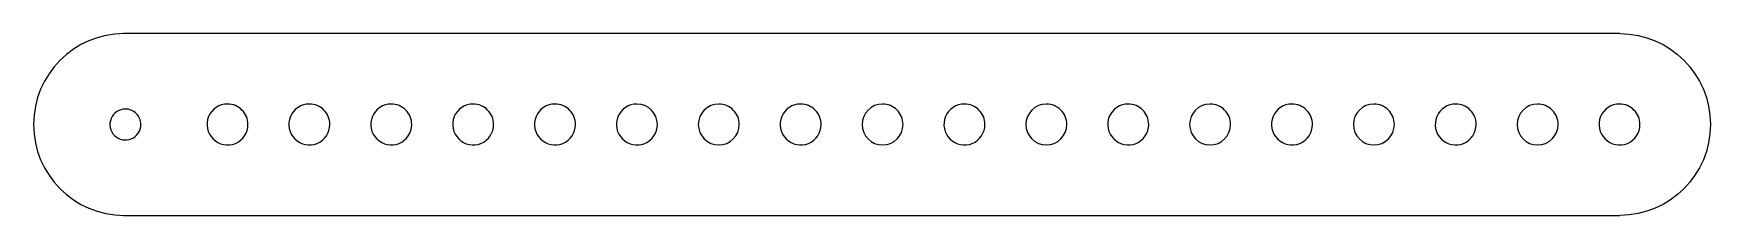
# Model space of a CAD drawing. Header units: millimetres. Extents: x 67 to 231, y 98 to 116.
import ezdxf

# ---------------------------------------------------------------- set-up
doc = ezdxf.new("R2010")
doc.units = ezdxf.units.MM
doc.layers.add('Layer_1', color=7, linetype='CONTINUOUS')

msp = doc.modelspace()

# ---------------------------------------------------------------- linework, layer by layer
at = {"layer": 'Layer_1', "color": 7}
for points in [[(222.35271, 116.229023), (76.155532, 116.229023)], [(76.155532, 98.45215), (222.35271, 98.45215)]]:
    msp.add_lwpolyline(points, dxfattribs=at)
for points in [[(76.341568, 108.853886)], [(86.321238, 109.342843)], [(94.321231, 109.342843)], [(102.321231, 109.342843)], [(110.321231, 109.342843)], [(118.321231, 109.342843)], [(126.321241, 109.342843)], [(134.321241, 109.342843)], [(142.321241, 109.342843)], [(150.321241, 109.342843)], [(158.321241, 109.342843)], [(166.321241, 109.342843)], [(174.321241, 109.342843)], [(182.321241, 109.342843)], [(190.321241, 109.342843)], [(198.321241, 109.342843)], [(206.321241, 109.342843)], [(214.321241, 109.342843)], [(222.321241, 109.342843)], [(67.3701, 107.34166)], [(231.20814, 107.34167)]]:
    msp.add_lwpolyline(points, close=True, dxfattribs=at)
for points in [[(76.22535, 116.228497), (71.329639, 116.211064), (67.370101, 112.237402), (67.3701, 107.34166)], [(222.35289, 116.228506), (227.248601, 116.211073), (231.208138, 112.237412), (231.20814, 107.34167)], [(76.341568, 108.853886), (75.729934, 108.853886), (75.178525, 108.485447), (74.944462, 107.92037)], [(77.410866, 108.410968), (77.127271, 108.694564), (76.742633, 108.853886), (76.341568, 108.853886)], [(77.853784, 107.34167), (77.853784, 107.742735), (77.694462, 108.127373), (77.410866, 108.410968)], [(86.321238, 109.342843), (85.511851, 109.342843), (84.782161, 108.855281), (84.472422, 108.107504)], [(87.73626, 108.756722), (87.360973, 109.132009), (86.851974, 109.342843), (86.321238, 109.342843)], [(88.322382, 107.3417), (88.322382, 107.872436), (88.111547, 108.381435), (87.73626, 108.756722)], [(94.321231, 109.342843), (93.511844, 109.342843), (92.782154, 108.855281), (92.472415, 108.107504)], [(95.736253, 108.756722), (95.360966, 109.132009), (94.851967, 109.342843), (94.321231, 109.342843)], [(96.322374, 107.3417), (96.322374, 107.872436), (96.11154, 108.381435), (95.736253, 108.756722)], [(102.321231, 109.342843), (101.511844, 109.342843), (100.782154, 108.855281), (100.472415, 108.107504)], [(103.736253, 108.756722), (103.360966, 109.132009), (102.851967, 109.342843), (102.321231, 109.342843)], [(104.322374, 107.3417), (104.322374, 107.872436), (104.11154, 108.381435), (103.736253, 108.756722)], [(110.321231, 109.342843), (109.511844, 109.342843), (108.782154, 108.855281), (108.472415, 108.107504)], [(111.736253, 108.756722), (111.360966, 109.132009), (110.851967, 109.342843), (110.321231, 109.342843)], [(112.322374, 107.3417), (112.322374, 107.872436), (112.11154, 108.381435), (111.736253, 108.756722)], [(118.321231, 109.342843), (117.511844, 109.342843), (116.782154, 108.855281), (116.472415, 108.107504)], [(119.736253, 108.756722), (119.360966, 109.132009), (118.851967, 109.342843), (118.321231, 109.342843)], [(120.322374, 107.3417), (120.322374, 107.872436), (120.11154, 108.381435), (119.736253, 108.756722)], [(126.321241, 109.342843), (125.511854, 109.342843), (124.782164, 108.855281), (124.472425, 108.107504)], [(128.322384, 107.3417), (128.322384, 108.446901), (127.426442, 109.342843), (126.321241, 109.342843)], [(134.321241, 109.342843), (133.21604, 109.342843), (132.320098, 108.446901), (132.320098, 107.3417)], [(135.736263, 108.756722), (135.360976, 109.132009), (134.851977, 109.342844), (134.321241, 109.342843)], [(136.322384, 107.3417), (136.322384, 107.872436), (136.11155, 108.381435), (135.736263, 108.756722)], [(142.321241, 109.342843), (141.511854, 109.342843), (140.782164, 108.855281), (140.472425, 108.107504)], [(143.736263, 108.756722), (143.360976, 109.132009), (142.851977, 109.342843), (142.321241, 109.342843)], [(144.322384, 107.3417), (144.322384, 107.872436), (144.11155, 108.381435), (143.736263, 108.756722)], [(150.321241, 109.342843), (149.21604, 109.342843), (148.320098, 108.446901), (148.320098, 107.3417)], [(151.736263, 108.756722), (151.360976, 109.132009), (150.851977, 109.342844), (150.321241, 109.342843)], [(152.322385, 107.3417), (152.322385, 107.872436), (152.11155, 108.381435), (151.736263, 108.756722)], [(158.321241, 109.342843), (157.511854, 109.342843), (156.782164, 108.855281), (156.472425, 108.107504)], [(159.736263, 108.756722), (159.360976, 109.132009), (158.851977, 109.342843), (158.321241, 109.342843)], [(160.322384, 107.3417), (160.322384, 107.872436), (160.11155, 108.381435), (159.736263, 108.756722)], [(166.321241, 109.342843), (165.21604, 109.342843), (164.320098, 108.446901), (164.320098, 107.3417)], [(167.736263, 108.756722), (167.360976, 109.132009), (166.851977, 109.342844), (166.321241, 109.342843)], [(168.322384, 107.3417), (168.322384, 107.872436), (168.11155, 108.381435), (167.736263, 108.756722)], [(174.321241, 109.342843), (173.511854, 109.342843), (172.782164, 108.855281), (172.472425, 108.107504)], [(175.736263, 108.756722), (175.360976, 109.132009), (174.851977, 109.342843), (174.321241, 109.342843)], [(176.322384, 107.3417), (176.322384, 107.872436), (176.11155, 108.381435), (175.736263, 108.756722)], [(182.321241, 109.342843), (181.21604, 109.342843), (180.320098, 108.446901), (180.320098, 107.3417)], [(183.736263, 108.756722), (183.360976, 109.132009), (182.851977, 109.342844), (182.321241, 109.342843)], [(184.322385, 107.3417), (184.322385, 107.872436), (184.11155, 108.381435), (183.736263, 108.756722)], [(190.321241, 109.342843), (189.511854, 109.342843), (188.782164, 108.855281), (188.472425, 108.107504)], [(191.736263, 108.756722), (191.360976, 109.132009), (190.851977, 109.342843), (190.321241, 109.342843)], [(192.322384, 107.3417), (192.322384, 107.872436), (192.11155, 108.381435), (191.736263, 108.756722)], [(198.321241, 109.342843), (197.21604, 109.342843), (196.320098, 108.446901), (196.320098, 107.3417)], [(199.736263, 108.756722), (199.360976, 109.132009), (198.851977, 109.342844), (198.321241, 109.342843)], [(200.322384, 107.3417), (200.322384, 107.872436), (200.11155, 108.381435), (199.736263, 108.756722)], [(206.321241, 109.342843), (205.511854, 109.342843), (204.782164, 108.855281), (204.472425, 108.107504)], [(207.736263, 108.756722), (207.360976, 109.132009), (206.851977, 109.342843), (206.321241, 109.342843)], [(208.322384, 107.3417), (208.322384, 107.872436), (208.11155, 108.381435), (207.736263, 108.756722)], [(214.321241, 109.342843), (213.21604, 109.342843), (212.320098, 108.446901), (212.320098, 107.3417)], [(215.736263, 108.756722), (215.360976, 109.132009), (214.851977, 109.342844), (214.321241, 109.342843)], [(216.322385, 107.3417), (216.322385, 107.872436), (216.11155, 108.381435), (215.736263, 108.756722)], [(222.321241, 109.342843), (221.511854, 109.342843), (220.782164, 108.855281), (220.472425, 108.107504)], [(223.736263, 108.756722), (223.360976, 109.132009), (222.851977, 109.342843), (222.321241, 109.342843)], [(224.322384, 107.3417), (224.322384, 107.872436), (224.11155, 108.381435), (223.736263, 108.756722)], [(67.3701, 107.34166), (67.370099, 102.445917), (71.329638, 98.472253), (76.22535, 98.45482)], [(74.944462, 107.92037), (74.7104, 107.355294), (74.839779, 106.704862), (75.27227, 106.272372)], [(76.920268, 105.944564), (77.485345, 106.178627), (77.853784, 106.730036), (77.853784, 107.34167)], [(84.472422, 108.107504), (84.162683, 107.359728), (84.333893, 106.499001), (84.906216, 105.926678)], [(87.087042, 105.492884), (87.834819, 105.802623), (88.322382, 106.532313), (88.322382, 107.3417)], [(92.472415, 108.107504), (92.162676, 107.359728), (92.333886, 106.499001), (92.906209, 105.926678)], [(95.087035, 105.492884), (95.834812, 105.802623), (96.322374, 106.532313), (96.322374, 107.3417)], [(100.472415, 108.107504), (100.162676, 107.359728), (100.333886, 106.499001), (100.906209, 105.926678)], [(103.087035, 105.492884), (103.834812, 105.802623), (104.322374, 106.532313), (104.322374, 107.3417)], [(108.472415, 108.107504), (108.162676, 107.359728), (108.333886, 106.499001), (108.906209, 105.926678)], [(111.087035, 105.492884), (111.834812, 105.802623), (112.322374, 106.532313), (112.322374, 107.3417)], [(116.472415, 108.107504), (116.162676, 107.359728), (116.333886, 106.499001), (116.906209, 105.926678)], [(119.087035, 105.492884), (119.834812, 105.802623), (120.322374, 106.532313), (120.322374, 107.3417)], [(124.472425, 108.107504), (124.162686, 107.359728), (124.333896, 106.499001), (124.906219, 105.926678)], [(127.087045, 105.492884), (127.834822, 105.802623), (128.322384, 106.532313), (128.322384, 107.3417)], [(132.320098, 107.3417), (132.320098, 106.236499), (133.21604, 105.340556), (134.321241, 105.340556)], [(134.321241, 105.340556), (135.426442, 105.340556), (136.322384, 106.236499), (136.322384, 107.3417)], [(140.472425, 108.107504), (140.162686, 107.359728), (140.333896, 106.499001), (140.906219, 105.926678)], [(143.087045, 105.492884), (143.834822, 105.802623), (144.322384, 106.532313), (144.322384, 107.3417)], [(148.320098, 107.3417), (148.320098, 106.236499), (149.21604, 105.340556), (150.321241, 105.340556)], [(150.321241, 105.340556), (151.426442, 105.340556), (152.322385, 106.236499), (152.322385, 107.3417)], [(156.472425, 108.107504), (156.162686, 107.359728), (156.333896, 106.499001), (156.906219, 105.926678)], [(159.087045, 105.492884), (159.834822, 105.802623), (160.322384, 106.532313), (160.322384, 107.3417)], [(164.320098, 107.3417), (164.320098, 106.236499), (165.21604, 105.340556), (166.321241, 105.340556)], [(166.321241, 105.340556), (167.426442, 105.340556), (168.322384, 106.236499), (168.322384, 107.3417)], [(172.472425, 108.107504), (172.162686, 107.359728), (172.333896, 106.499001), (172.906219, 105.926678)], [(175.087045, 105.492884), (175.834822, 105.802623), (176.322384, 106.532313), (176.322384, 107.3417)], [(180.320098, 107.3417), (180.320098, 106.236499), (181.21604, 105.340556), (182.321241, 105.340556)], [(182.321241, 105.340556), (183.426442, 105.340556), (184.322385, 106.236499), (184.322385, 107.3417)], [(188.472425, 108.107504), (188.162686, 107.359728), (188.333896, 106.499001), (188.906219, 105.926678)], [(191.087045, 105.492884), (191.834822, 105.802623), (192.322384, 106.532313), (192.322384, 107.3417)], [(196.320098, 107.3417), (196.320098, 106.236499), (197.21604, 105.340556), (198.321241, 105.340556)], [(198.321241, 105.340556), (199.426442, 105.340556), (200.322384, 106.236499), (200.322384, 107.3417)], [(204.472425, 108.107504), (204.162686, 107.359728), (204.333896, 106.499001), (204.906219, 105.926678)], [(207.087045, 105.492884), (207.834822, 105.802623), (208.322384, 106.532313), (208.322384, 107.3417)], [(212.320098, 107.3417), (212.320098, 106.236499), (213.21604, 105.340556), (214.321241, 105.340556)], [(214.321241, 105.340556), (215.426442, 105.340556), (216.322385, 106.236499), (216.322385, 107.3417)], [(220.472425, 108.107504), (220.162686, 107.359728), (220.333896, 106.499001), (220.906219, 105.926678)], [(231.20814, 107.34167), (231.208141, 102.445927), (227.248602, 98.472263), (222.35289, 98.45483)], [(223.087045, 105.492884), (223.834822, 105.802623), (224.322384, 106.532313), (224.322384, 107.3417)], [(75.27227, 106.272372), (75.70476, 105.839881), (76.355192, 105.710502), (76.920268, 105.944564)], [(84.906216, 105.926678), (85.478539, 105.354355), (86.339266, 105.183145), (87.087042, 105.492884)], [(92.906209, 105.926678), (93.478532, 105.354355), (94.339259, 105.183145), (95.087035, 105.492884)], [(100.906209, 105.926678), (101.478532, 105.354355), (102.339259, 105.183145), (103.087035, 105.492884)], [(108.906209, 105.926678), (109.478532, 105.354355), (110.339259, 105.183145), (111.087035, 105.492884)], [(116.906209, 105.926678), (117.478532, 105.354355), (118.339259, 105.183145), (119.087035, 105.492884)], [(124.906219, 105.926678), (125.478542, 105.354355), (126.339269, 105.183145), (127.087045, 105.492884)], [(140.906219, 105.926678), (141.478542, 105.354355), (142.339269, 105.183145), (143.087045, 105.492884)], [(156.906219, 105.926678), (157.478542, 105.354355), (158.339269, 105.183145), (159.087045, 105.492884)], [(172.906219, 105.926678), (173.478542, 105.354355), (174.339269, 105.183145), (175.087045, 105.492884)], [(188.906219, 105.926678), (189.478542, 105.354355), (190.339269, 105.183145), (191.087045, 105.492884)], [(204.906219, 105.926678), (205.478542, 105.354355), (206.339269, 105.183145), (207.087045, 105.492884)], [(220.906219, 105.926678), (221.478542, 105.354355), (222.339269, 105.183145), (223.087045, 105.492884)]]:
    msp.add_open_spline(points, degree=3, dxfattribs=at)

doc.saveas('drawing.dxf')
